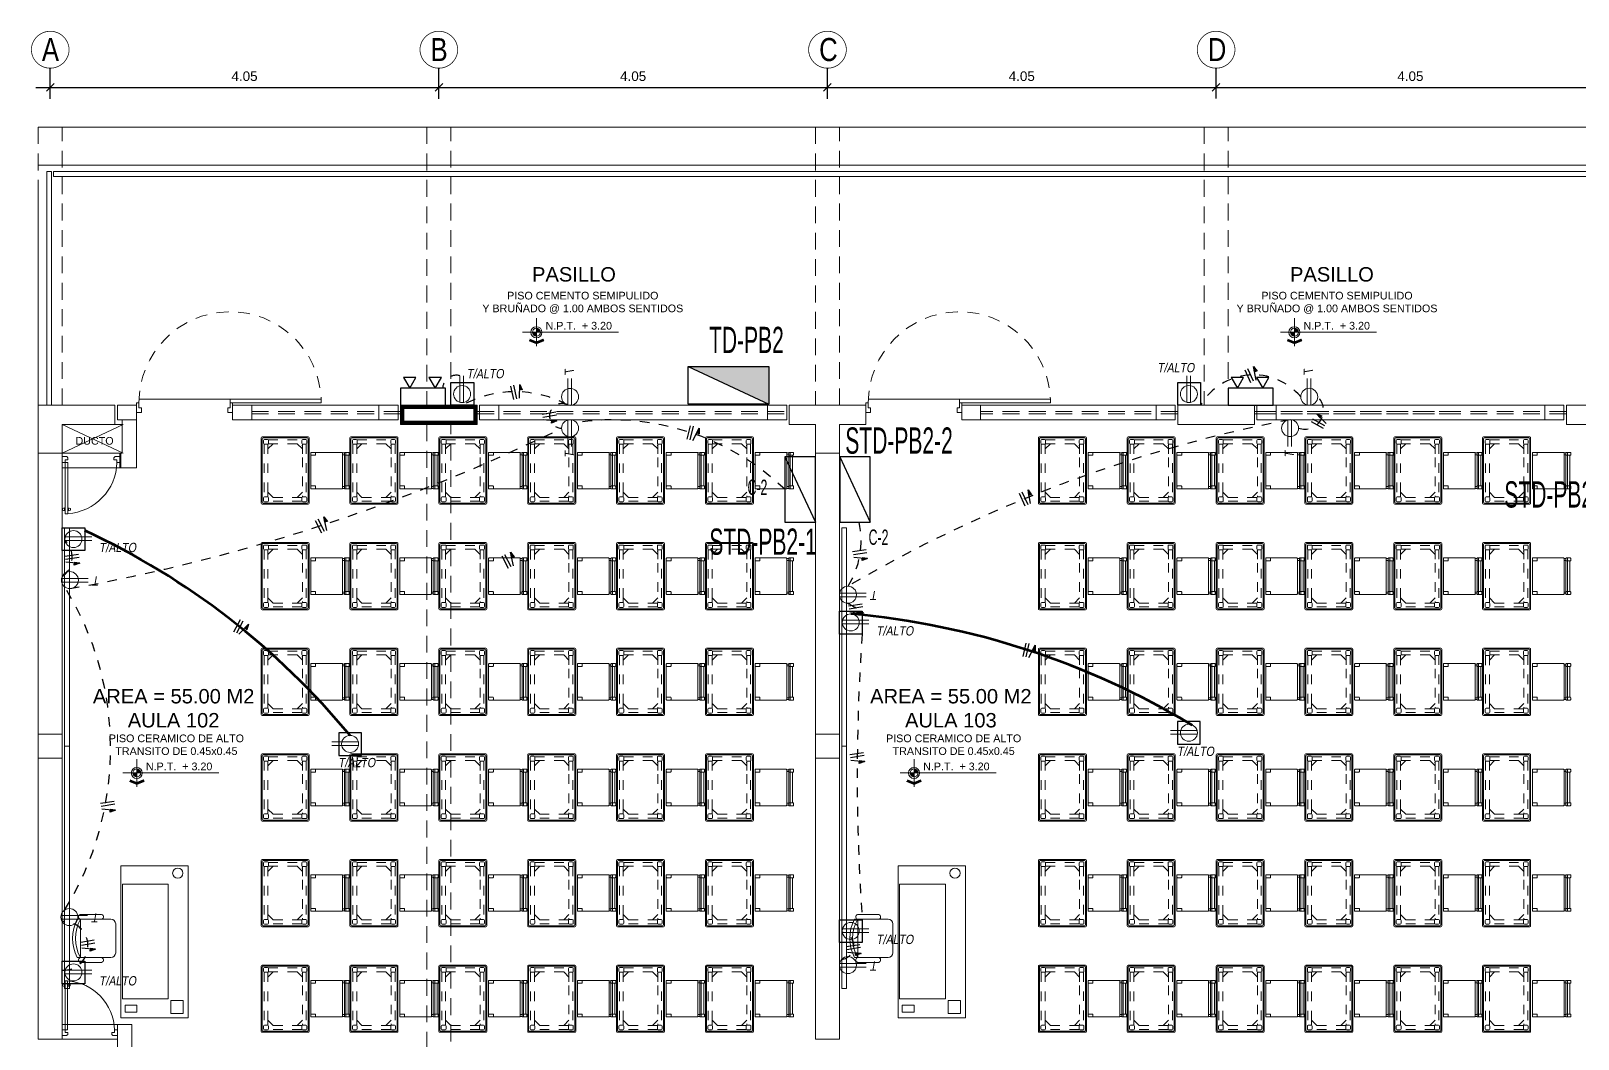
# Model space of a CAD drawing. Header units: millimetres. Extents: x 3354 to 3637, y 1117 to 1358.
# Drawn here: x 3433.68 to 3449.8, y 1125.76 to 1136.26 of the extents above; entities that cross this region are included whole.
import ezdxf

# ---------------------------------------------------------------- set-up
doc = ezdxf.new("R2010")
doc.units = ezdxf.units.MM
for name, pattern in [('ACAD_ISO03W100', [30, 12, -18]), ('ACAD_ISO07W100', [3, 0, -3]), ('DASHED', [0.75, 0.5, -0.25]), ('DASHED2', [0.375, 0.25, -0.125]), ('TRAZOS2', [0.225, 0.15, -0.075])]:
    doc.linetypes.add(name, pattern=pattern)
for name, color, linetype, lineweight in [('cables', 152, 'Continuous', 60), ('CASCO', 252, 'Continuous', 9), ('INST. TOMAC.', 3, 'DASHED', 30), ('MUEBLES ACTUAL', 35, 'Continuous', 5), ('TABLERO', 122, 'Continuous', 25)]:
    doc.layers.add(name, color=color, linetype=linetype, lineweight=lineweight)
doc.layers.add('Efec-muebles', color=7, linetype='Continuous', lineweight=13, true_color=0x85826f)
doc.layers.add('N° cond', color=141, linetype='Continuous')
doc.styles.add('1', font='arial.ttf')
doc.styles.add('2-SIETE', font='ARIALN.TTF', dxfattribs={"height": 0.07})
doc.styles.add('BYE', font='ARIALN.TTF', dxfattribs={"oblique": 10, "height": 2})
doc.styles.get("Standard").update_dxf_attribs({"font": 'arial.ttf'})
doc.styles.add('style1', font='arial.ttf')
doc.styles.add('style2', font='arial.ttf')
doc.dimstyles.new('Esc  1  50', dxfattribs={"dimtxt": 0.1, "dimasz": 0.08, "dimexe": 0.2, "dimexo": 0.15, "dimgap": 0.065, "dimtad": 1, "dimzin": 4, "dimdsep": 46, "dimtxsty": 'Standard', "dimblk": 'OBLIQUE', "dimcen": 0.12, "dimdle": 0.15, "dimadec": 0, "dimazin": 0, "dimtfac": 1, "dimtix": 1, "dimtmove": 0, "dimatfit": 3, "dimldrblk": 'OBLIQUE', "dimfxl": 1, "dimarcsym": 0})

# ---------------------------------------------------------------- blocks, each defined once
blk = doc.blocks.new('_Oblique')
at = {"color": 0, "linetype": 'ByBlock', "lineweight": -2}
blk.add_line((-0.5, -0.5), (0.5, 0.5), dxfattribs=at)
blk = doc.blocks.new('*D93')
at = {"layer": 'CASCO', "color": 0, "lineweight": -2, "transparency": 16777216}
for p, q in [((3433.876, 1135.554), (3433.876, 1135.873)), ((3437.926, 1135.554), (3437.926, 1135.873)), ((3433.726, 1135.673), (3438.076, 1135.673))]:
    blk.add_line(p, q, dxfattribs=at)
at = {"layer": 'Defpoints', "color": 0, "transparency": 16777216}
for p in [(3437.926, 1135.673), (3433.876, 1135.404), (3437.926, 1135.404)]:
    blk.add_point(p, dxfattribs=at)
at = {"layer": 'CASCO', "color": 0, "lineweight": -2, "transparency": 16777216, "xscale": 0.08, "yscale": 0.08, "zscale": 0.08, "rotation": 180}
blk.add_blockref('_Oblique', (3433.876, 1135.673), dxfattribs=at)
at = {"layer": 'CASCO', "color": 0, "lineweight": -2, "transparency": 16777216, "xscale": 0.08, "yscale": 0.08, "zscale": 0.08}
blk.add_blockref('_Oblique', (3437.926, 1135.673), dxfattribs=at)
at = {"layer": 'CASCO', "color": 0, "transparency": 16777216, "insert": (3435.901, 1135.789), "char_height": 0.1, "attachment_point": 5}
blk.add_mtext('4.05', dxfattribs=at)
blk = doc.blocks.new('*D94')
at = {"layer": 'CASCO', "color": 0, "lineweight": -2, "transparency": 16777216}
for p, q in [((3437.926, 1135.554), (3437.926, 1135.873)), ((3441.976, 1135.554), (3441.976, 1135.873)), ((3437.776, 1135.673), (3442.126, 1135.673))]:
    blk.add_line(p, q, dxfattribs=at)
at = {"layer": 'Defpoints', "color": 0, "transparency": 16777216}
for p in [(3441.976, 1135.673), (3437.926, 1135.404), (3441.976, 1135.404)]:
    blk.add_point(p, dxfattribs=at)
at = {"layer": 'CASCO', "color": 0, "lineweight": -2, "transparency": 16777216, "xscale": 0.08, "yscale": 0.08, "zscale": 0.08, "rotation": 180}
blk.add_blockref('_Oblique', (3437.926, 1135.673), dxfattribs=at)
at = {"layer": 'CASCO', "color": 0, "lineweight": -2, "transparency": 16777216, "xscale": 0.08, "yscale": 0.08, "zscale": 0.08}
blk.add_blockref('_Oblique', (3441.976, 1135.673), dxfattribs=at)
at = {"layer": 'CASCO', "color": 0, "transparency": 16777216, "insert": (3439.951, 1135.789), "char_height": 0.1, "attachment_point": 5}
blk.add_mtext('4.05', dxfattribs=at)
blk = doc.blocks.new('*D95')
at = {"layer": 'CASCO', "color": 0, "lineweight": -2, "transparency": 16777216}
for p, q in [((3441.976, 1135.554), (3441.976, 1135.873)), ((3446.026, 1135.558), (3446.026, 1135.873)), ((3441.826, 1135.673), (3446.176, 1135.673))]:
    blk.add_line(p, q, dxfattribs=at)
at = {"layer": 'Defpoints', "color": 0, "transparency": 16777216}
for p in [(3446.026, 1135.673), (3441.976, 1135.404), (3446.026, 1135.408)]:
    blk.add_point(p, dxfattribs=at)
at = {"layer": 'CASCO', "color": 0, "lineweight": -2, "transparency": 16777216, "xscale": 0.08, "yscale": 0.08, "zscale": 0.08, "rotation": 180}
blk.add_blockref('_Oblique', (3441.976, 1135.673), dxfattribs=at)
at = {"layer": 'CASCO', "color": 0, "lineweight": -2, "transparency": 16777216, "xscale": 0.08, "yscale": 0.08, "zscale": 0.08}
blk.add_blockref('_Oblique', (3446.026, 1135.673), dxfattribs=at)
at = {"layer": 'CASCO', "color": 0, "transparency": 16777216, "insert": (3444.001, 1135.789), "char_height": 0.1, "attachment_point": 5}
blk.add_mtext('4.05', dxfattribs=at)
blk = doc.blocks.new('*D96')
at = {"layer": 'CASCO', "color": 0, "lineweight": -2, "transparency": 16777216}
for p, q in [((3446.026, 1135.558), (3446.026, 1135.873)), ((3450.076, 1135.554), (3450.076, 1135.873)), ((3445.876, 1135.673), (3450.226, 1135.673))]:
    blk.add_line(p, q, dxfattribs=at)
at = {"layer": 'Defpoints', "color": 0, "transparency": 16777216}
for p in [(3450.076, 1135.673), (3446.026, 1135.408), (3450.076, 1135.404)]:
    blk.add_point(p, dxfattribs=at)
at = {"layer": 'CASCO', "color": 0, "lineweight": -2, "transparency": 16777216, "xscale": 0.08, "yscale": 0.08, "zscale": 0.08, "rotation": 180}
blk.add_blockref('_Oblique', (3446.026, 1135.673), dxfattribs=at)
at = {"layer": 'CASCO', "color": 0, "lineweight": -2, "transparency": 16777216, "xscale": 0.08, "yscale": 0.08, "zscale": 0.08}
blk.add_blockref('_Oblique', (3450.076, 1135.673), dxfattribs=at)
at = {"layer": 'CASCO', "color": 0, "transparency": 16777216, "insert": (3448.051, 1135.789), "char_height": 0.1, "attachment_point": 5}
blk.add_mtext('4.05', dxfattribs=at)
blk = doc.blocks.new('cgytutytry')
at = {"layer": 'CASCO'}
for p, q in [((-4.482, 891.175), (-4.487, 891.175)), ((-4.487, 891.175), (-4.487, 891.1)), ((-4.487, 891.1), (-4.487, 891.175)), ((-4.487, 891.175), (-4.482, 891.175)), ((-4.467, 891.08), (-4.487, 891.1)), ((-4.467, 891.08), (-4.487, 891.1)), ((-4.482, 891.18), (-4.482, 891.175)), ((-4.391, 891.18), (-4.482, 891.18)), ((-4.482, 891.175), (-4.482, 891.18)), ((-4.432, 891.08), (-4.467, 891.08)), ((-4.432, 891.08), (-4.467, 891.08)), ((-4.386, 891.126), (-4.432, 891.126)), ((-4.432, 891.126), (-4.432, 891.08)), ((-4.391, 891.18), (-4.391, 891.175)), ((-4.391, 891.18), (-4.391, 891.175)), ((-4.386, 891.175), (-4.391, 891.175)), ((-4.391, 891.175), (-4.386, 891.175)), ((-4.386, 891.175), (-4.386, 891.126)), ((-4.386, 891.175), (-4.386, 891.126)), ((-4.386, 891.085), (-4.386, 891.126)), ((-4.386, 891.126), (-3.497, 891.126)), ((-3.497, 891.085), (-4.386, 891.085)), ((-3.598, 891.132), (-3.598, 891.14)), ((-3.598, 891.14), (-3.594, 891.14)), ((-3.55, 891.132), (-3.598, 891.132)), ((-3.598, 891.075), (-3.598, 891.08)), ((-3.598, 891.08), (-3.55, 891.08)), ((-3.594, 891.075), (-3.598, 891.075)), ((-3.594, 891.155), (-3.589, 891.175)), ((-3.594, 891.14), (-3.594, 891.155)), ((-3.594, 891.057), (-3.594, 891.075)), ((-3.589, 891.175), (-3.559, 891.175)), ((-3.559, 891.175), (-3.554, 891.155)), ((-3.554, 891.155), (-3.554, 891.137)), ((-3.554, 891.137), (-3.55, 891.137)), ((-3.55, 891.075), (-3.554, 891.075)), ((-3.554, 891.075), (-3.554, 891.057)), ((-3.55, 891.137), (-3.55, 891.132)), ((-3.55, 891.08), (-3.55, 891.075)), ((-3.497, 891.126), (-3.497, 891.085)), ((-3.589, 891.037), (-3.594, 891.057)), ((-3.559, 891.037), (-3.589, 891.037)), ((-3.554, 891.057), (-3.559, 891.037)), ((-4.467, 890.281), (-4.487, 890.261)), ((-4.487, 890.261), (-4.467, 890.281)), ((-4.467, 890.281), (-4.433, 890.281)), ((-4.467, 890.281), (-4.433, 890.281)), ((-4.433, 890.281), (-4.433, 890.231)), ((-4.487, 890.261), (-4.487, 890.185)), ((-4.487, 890.185), (-4.487, 890.261)), ((-4.487, 890.185), (-4.482, 890.185)), ((-4.482, 890.185), (-4.487, 890.185)), ((-4.482, 890.185), (-4.482, 890.18)), ((-4.482, 890.18), (-4.482, 890.185)), ((-4.482, 890.18), (-4.391, 890.18)), ((-4.433, 890.231), (-4.386, 890.231)), ((-4.391, 890.185), (-4.386, 890.185)), ((-4.391, 890.185), (-4.391, 890.18)), ((-4.386, 890.185), (-4.391, 890.185)), ((-4.391, 890.185), (-4.391, 890.18)), ((-4.386, 890.231), (-4.386, 890.185)), ((-4.386, 890.231), (-4.386, 890.185))]:
    blk.add_line(p, q, dxfattribs=at)
for points in [[(-4.432, 891.08), (-4.432, 891.126), (-4.386, 891.126)], [(-4.386, 890.231), (-4.433, 890.231), (-4.433, 890.281)]]:
    blk.add_lwpolyline(points, dxfattribs=at)
for points in [[(-3.497, 891.126), (-3.497, 891.085), (-4.386, 891.085), (-4.386, 891.126)], [(-3.55, 891.132), (-3.55, 891.137), (-3.598, 891.137), (-3.598, 891.132)], [(-3.55, 891.08), (-3.55, 891.075), (-3.598, 891.075), (-3.598, 891.08)], [(-3.554, 891.14), (-3.554, 891.155), (-3.559, 891.175), (-3.589, 891.175), (-3.594, 891.155), (-3.594, 891.14)], [(-3.554, 891.071), (-3.554, 891.057), (-3.559, 891.037), (-3.589, 891.037), (-3.594, 891.057), (-3.594, 891.071)]]:
    blk.add_lwpolyline(points, close=True, dxfattribs=at)
blk.add_arc((-4.408, 891.143), 0.913, 271.3362, 356.359, dxfattribs=at)
blk = doc.blocks.new('dtyrdyt')
at = {"layer": 'CASCO'}
blk.add_hatch(color=256, dxfattribs=at).paths.add_polyline_path([(850.126, 424.839), (850.057, 424.867), (850.049, 424.849), (850.126, 424.818), (850.202, 424.849), (850.194, 424.867)])
h = blk.add_hatch(color=256, dxfattribs=at)
h.paths.add_polyline_path([(850.126, 424.939), (850.167, 424.939, 0.414214), (850.126, 424.98)])
h.paths.add_polyline_path([(850.126, 424.898), (850.126, 424.939), (850.084, 424.939, 0.414214)])
for p, q in [((850.126, 424.939), (850.126, 425.084)), ((849.981, 424.939), (850.981, 424.939)), ((850.126, 424.818), (850.049, 424.849)), ((850.126, 424.839), (850.057, 424.867)), ((850.126, 424.939), (850.126, 424.795)), ((850.126, 424.839), (850.194, 424.867)), ((850.126, 424.818), (850.202, 424.849)), ((850.202, 424.849), (850.194, 424.867))]:
    blk.add_line(p, q, dxfattribs=at)
for radius in [0.0578, 0.0413]:
    blk.add_circle((850.126, 424.939), radius, dxfattribs=at)
blk = doc.blocks.new('THT')
for p, q in [((-1.074, 0.413), (-1.014, 0.413)), ((-1.074, 0.293), (-1.074, 0.413)), ((-1.014, 0.413), (-1.014, 0.353)), ((0.126, 0.413), (0.066, 0.413)), ((0.066, 0.413), (0.066, 0.353)), ((0.126, 0.293), (0.126, 0.413)), ((-1.044, 0.293), (-1.074, 0.293)), ((-1.044, 0.353), (-1.044, 0.293)), ((-1.014, 0.353), (-1.044, 0.353)), ((0.096, 0.245), (-1.044, 0.245)), ((0.066, 0.353), (0.096, 0.353)), ((0.096, 0.353), (0.096, 0.293)), ((0.096, 0.293), (0.126, 0.293)), ((0.096, 0.293), (0.096, 0.245)), ((1.236, 0.293), (0.096, 0.293)), ((0.096, 0.245), (1.236, 0.245)), ((1.236, 0.245), (1.236, 0.293))]:
    blk.add_line(p, q)
at = {"linetype": 'TRAZOS2'}
blk.add_arc((0.096, 0.293), 1.14, 180, 357.5868, dxfattribs=at)
blk = doc.blocks.new('silla 01')
at = {"layer": 'Efec-muebles'}
for p, q in [((3688.626, 1240.013), (3688.626, 1240.228)), ((3688.676, 1239.913), (3688.676, 1240.263)), ((3688.676, 1240.228), (3689.076, 1240.228)), ((3689.076, 1240.263), (3689.076, 1239.913)), ((3689.126, 1240.013), (3689.126, 1240.228)), ((3688.676, 1239.913), (3688.676, 1240.013)), ((3689.026, 1239.863), (3688.726, 1239.863))]:
    blk.add_line(p, q, dxfattribs=at)
for centre, radius, start, end in [((3688.652, 1240.225), 0.0256, 16.274, 186.9691), ((3688.876, 1239.889), 0.424, 61.8371, 118.1629), ((3688.876, 1239.889), 0.394, 59.4733, 120.5267), ((3689.101, 1240.225), 0.0256, 353.0309, 163.726), ((3688.652, 1240.016), 0.0256, 173.0309, 343.726), ((3688.726, 1239.913), 0.05, 180, 270), ((3689.026, 1239.913), 0.05, 270, 0), ((3689.101, 1240.016), 0.0256, 196.274, 6.9691)]:
    blk.add_arc(centre, radius, start, end, dxfattribs=at)
blk = doc.blocks.new('messsa')
at = {"layer": 'Efec-muebles'}
for p, q in [((3688.12, 1239.808), (3689.705, 1239.808)), ((3688.12, 1239.108), (3688.12, 1239.808)), ((3689.705, 1239.808), (3689.705, 1239.108)), ((3689.705, 1239.108), (3688.12, 1239.108))]:
    blk.add_line(p, q, dxfattribs=at)
for points in [[(3688.311, 1239.316), (3688.311, 1239.793), (3689.504, 1239.793), (3689.504, 1239.316)], [(3689.57, 1239.643), (3689.57, 1239.765), (3689.644, 1239.765), (3689.644, 1239.643)], [(3689.523, 1239.16), (3689.523, 1239.288), (3689.657, 1239.288), (3689.657, 1239.16)]]:
    blk.add_lwpolyline(points, close=True, dxfattribs=at)
blk.add_circle((3688.196, 1239.216), 0.053, dxfattribs=at)
blk = doc.blocks.new('SDGFDG DF')
at = {"layer": 'Efec-muebles', "lineweight": 18}
for p, q in [((1023.934, 2860.289), (1023.934, 2859.609)), ((1023.944, 2860.299), (1024.424, 2860.299)), ((1023.944, 2860.279), (1023.944, 2859.619)), ((1023.954, 2860.289), (1024.414, 2860.289)), ((1023.959, 2860.264), (1023.959, 2860.234)), ((1023.969, 2860.274), (1023.999, 2860.274)), ((1024.009, 2860.264), (1024.009, 2860.234)), ((1024.359, 2860.264), (1024.359, 2860.234)), ((1024.369, 2860.274), (1024.399, 2860.274)), ((1024.409, 2860.264), (1024.409, 2860.234)), ((1024.424, 2860.279), (1024.424, 2859.619)), ((1024.434, 2860.289), (1024.434, 2859.609)), ((1023.969, 2860.224), (1023.999, 2860.224)), ((1024.369, 2860.224), (1024.399, 2860.224)), ((1024.414, 2859.609), (1023.954, 2859.609)), ((1023.959, 2859.664), (1023.959, 2859.634)), ((1023.999, 2859.674), (1023.969, 2859.674)), ((1023.999, 2859.624), (1023.969, 2859.624)), ((1024.009, 2859.664), (1024.009, 2859.634)), ((1024.359, 2859.664), (1024.359, 2859.634)), ((1024.399, 2859.674), (1024.369, 2859.674)), ((1024.399, 2859.624), (1024.369, 2859.624)), ((1024.409, 2859.664), (1024.409, 2859.634)), ((1024.424, 2859.599), (1023.944, 2859.599))]:
    blk.add_line(p, q, dxfattribs=at)
at = {"layer": 'Efec-muebles', "linetype": 'ACAD_ISO03W100', "lineweight": 18, "ltscale": 0.00105}
for p, q in [((1024.009, 2860.269), (1024.36, 2860.269)), ((1023.964, 2860.224), (1023.964, 2859.674)), ((1024.059, 2860.229), (1024.004, 2860.174)), ((1024.004, 2860.224), (1024.004, 2859.674)), ((1024.004, 2860.224), (1024.004, 2860.174)), ((1024.009, 2860.229), (1024.36, 2860.229)), ((1024.009, 2860.229), (1024.059, 2860.229)), ((1024.309, 2860.229), (1024.364, 2860.174)), ((1024.364, 2860.225), (1024.364, 2860.111)), ((1024.364, 2860.086), (1024.364, 2859.674)), ((1024.404, 2860.225), (1024.404, 2859.674)), ((1024.059, 2859.669), (1024.004, 2859.724)), ((1024.004, 2859.674), (1024.004, 2859.724)), ((1024.359, 2859.669), (1024.009, 2859.669)), ((1024.359, 2859.629), (1024.009, 2859.629)), ((1024.309, 2859.669), (1024.364, 2859.724))]:
    blk.add_line(p, q, dxfattribs=at)
at = {"layer": 'Efec-muebles', "lineweight": 18, "ltscale": 0.5}
for p, q in [((1024.452, 2860.134), (1024.452, 2859.764)), ((1024.777, 2860.139), (1024.457, 2860.139)), ((1024.497, 2860.109), (1024.457, 2860.109)), ((1024.502, 2860.139), (1024.502, 2860.114)), ((1024.782, 2859.764), (1024.782, 2860.134)), ((1024.802, 2860.134), (1024.782, 2860.134)), ((1024.802, 2860.114), (1024.782, 2860.114)), ((1024.802, 2859.764), (1024.802, 2860.134)), ((1024.847, 2860.139), (1024.807, 2860.139)), ((1024.847, 2860.109), (1024.807, 2860.109)), ((1024.817, 2859.759), (1024.817, 2860.139)), ((1024.842, 2859.789), (1024.842, 2860.109)), ((1024.852, 2860.114), (1024.852, 2860.134)), ((1024.457, 2859.789), (1024.497, 2859.789)), ((1024.502, 2859.784), (1024.502, 2859.764)), ((1024.782, 2859.784), (1024.802, 2859.784)), ((1024.782, 2859.764), (1024.802, 2859.764)), ((1024.807, 2859.789), (1024.847, 2859.789)), ((1024.852, 2859.764), (1024.852, 2859.784)), ((1024.457, 2859.759), (1024.777, 2859.759)), ((1024.807, 2859.759), (1024.847, 2859.759))]:
    blk.add_line(p, q, dxfattribs=at)
at = {"layer": 'Efec-muebles', "lineweight": 18}
for centre, start, end in [((1023.944, 2860.289), 90, 180), ((1023.954, 2860.279), 90, 180), ((1023.969, 2860.264), 90, 180), ((1023.999, 2860.264), 0, 90), ((1024.369, 2860.264), 90, 180), ((1024.399, 2860.264), 0, 90), ((1024.414, 2860.279), 0, 90), ((1024.424, 2860.289), 0, 90), ((1023.969, 2860.234), 180, 270), ((1023.999, 2860.234), 270, 0), ((1024.369, 2860.234), 180, 270), ((1024.399, 2860.234), 270, 0), ((1023.944, 2859.609), 180, 270), ((1023.954, 2859.619), 180, 270), ((1023.969, 2859.664), 90, 180), ((1023.969, 2859.634), 180, 270), ((1023.999, 2859.664), 360, 90), ((1023.999, 2859.634), 270, 0), ((1024.369, 2859.664), 90, 180), ((1024.369, 2859.634), 180, 270), ((1024.399, 2859.664), 360, 90), ((1024.399, 2859.634), 270, 0), ((1024.414, 2859.619), 270, 0), ((1024.424, 2859.609), 270, 0)]:
    blk.add_arc(centre, 0.01, start, end, dxfattribs=at)
at = {"layer": 'Efec-muebles', "lineweight": 18, "ltscale": 0.5}
for centre, start, end in [((1024.457, 2860.134), 90, 180), ((1024.457, 2860.114), 180, 270), ((1024.497, 2860.114), 270, 0), ((1024.777, 2860.134), 0, 90), ((1024.807, 2860.134), 90, 180), ((1024.807, 2860.114), 180, 270), ((1024.847, 2860.134), 0, 90), ((1024.847, 2860.114), 270, 0), ((1024.457, 2859.784), 90, 180), ((1024.457, 2859.764), 180, 270), ((1024.497, 2859.784), 0, 90), ((1024.497, 2859.764), 270, 0), ((1024.777, 2859.764), 270, 0), ((1024.807, 2859.784), 90, 180), ((1024.807, 2859.764), 180, 270), ((1024.847, 2859.784), 0, 90), ((1024.847, 2859.764), 270, 0)]:
    blk.add_arc(centre, 0.005, start, end, dxfattribs=at)
at = {"layer": 'MUEBLES ACTUAL', "linetype": 'ACAD_ISO07W100', "lineweight": 5, "ltscale": 0.002}
for p, q in [((1024.349, 2860.194), (1024.344, 2860.194)), ((1024.361, 2860.209), (1024.357, 2860.209))]:
    blk.add_line(p, q, dxfattribs=at)
blk = doc.blocks.new('TABLERO ELECTRICO')
at = {"layer": 'TABLERO'}
blk.add_hatch(color=256, dxfattribs=at).paths.add_polyline_path([(138.888, 62.418), (138.888, 61.688), (139.228, 62.418)])
blk.add_line((138.888, 61.688), (139.228, 62.418), dxfattribs=at)
blk.add_lwpolyline([(139.228, 62.418), (139.228, 61.688), (138.888, 61.688), (138.888, 62.418)], close=True, dxfattribs=at)
blk = doc.blocks.new('D')
at = {"layer": 'TABLERO'}
blk.add_line((3390.514, 1173.454), (3390.831, 1172.773), dxfattribs=at)
blk.add_lwpolyline([(3390.514, 1173.454), (3390.514, 1172.773), (3390.831, 1172.773), (3390.831, 1173.454)], close=True, dxfattribs=at)
blk = doc.blocks.new('T')
at = {"color": 4, "linetype": 'Continuous', "lineweight": 20, "ltscale": 0.1}
for p, q in [((-49.222, 238.573), (-49.433, 238.573)), ((-49.222, 238.544), (-49.433, 238.544))]:
    blk.add_line(p, q, dxfattribs=at)
blk.add_circle((-49.289, 238.556), 0.0671, dxfattribs=at)
blk = doc.blocks.new('tc')
at = {"layer": 'cables', "xscale": 1.320000000000436, "yscale": 1.320000000000436, "zscale": 1.320000000000436}
blk.add_blockref('T', (3434.581, 833.171), dxfattribs=at)
at = {"style": 'BYE', "oblique": 10}
blk.add_text('T', height=0.0964, dxfattribs=at).set_placement((3369.209, 1148.025))

msp = doc.modelspace()

# ---------------------------------------------------------------- hatches: boundary and pattern name
at = {"layer": 'N° cond'}
for points in [[(3446.417, 1132.766), (3446.426, 1132.712), (3446.453, 1132.716)], [(3438.771, 1132.58), (3438.769, 1132.525), (3438.796, 1132.524)], [(3439.157, 1132.199), (3439.103, 1132.204), (3439.1, 1132.177)], [(3447.071, 1132.272), (3447.11, 1132.234), (3447.129, 1132.253)], [(3440.64, 1132.124), (3440.614, 1132.076), (3440.638, 1132.063)], [(3444.066, 1131.48), (3444.076, 1131.426), (3444.102, 1131.431)], [(3436.728, 1131.2), (3436.739, 1131.147), (3436.766, 1131.152)], [(3434.183, 1130.718), (3434.128, 1130.724), (3434.125, 1130.697)], [(3438.674, 1130.831), (3438.685, 1130.777), (3438.711, 1130.783)], [(3442.393, 1130.766), (3442.339, 1130.772), (3442.336, 1130.745)], [(3435.941, 1130.084), (3435.904, 1130.044), (3435.924, 1130.025)], [(3442.35, 1130.201), (3442.295, 1130.206), (3442.293, 1130.179)], [(3444.14, 1129.864), (3444.115, 1129.815), (3444.139, 1129.803)], [(3442.364, 1128.653), (3442.309, 1128.658), (3442.307, 1128.631)], [(3434.556, 1128.146), (3434.501, 1128.151), (3434.499, 1128.124)], [(3434.349, 1126.699), (3434.294, 1126.704), (3434.291, 1126.677)], [(3442.326, 1126.653), (3442.271, 1126.659), (3442.269, 1126.632)]]:
    msp.add_hatch(color=3, dxfattribs=at).paths.add_polyline_path(points)

# ---------------------------------------------------------------- linework, layer by layer
at = {"color": 2, "lineweight": 25}
for points in [[(3437.623, 1132.541), (3437.687, 1132.652), (3437.558, 1132.652)], [(3437.888, 1132.541), (3437.952, 1132.652), (3437.823, 1132.652)], [(3446.248, 1132.541), (3446.312, 1132.652), (3446.183, 1132.652)], [(3446.513, 1132.541), (3446.577, 1132.652), (3446.448, 1132.652)], [(3437.995, 1132.541), (3437.526, 1132.541), (3437.526, 1132.362), (3437.995, 1132.362)], [(3446.62, 1132.541), (3446.151, 1132.541), (3446.151, 1132.362), (3446.62, 1132.362)]]:
    msp.add_lwpolyline(points, close=True, dxfattribs=at)
for points in [[(3438.051, 1132.362), (3438.051, 1132.598), (3438.289, 1132.598), (3438.289, 1132.362)], [(3445.626, 1132.362), (3445.626, 1132.598), (3445.864, 1132.598), (3445.864, 1132.362)], [(3434.001, 1131.087), (3434.238, 1131.087), (3434.238, 1130.849), (3434.001, 1130.849)], [(3442.101, 1130.218), (3442.338, 1130.218), (3442.338, 1129.98), (3442.101, 1129.98)], [(3437.119, 1128.952), (3436.882, 1128.952), (3436.882, 1128.714), (3437.119, 1128.714)], [(3445.86, 1129.069), (3445.624, 1129.069), (3445.624, 1128.831), (3445.86, 1128.831)], [(3442.101, 1127.004), (3442.338, 1127.004), (3442.338, 1126.767), (3442.101, 1126.767)], [(3434.001, 1126.574), (3434.238, 1126.574), (3434.238, 1126.336), (3434.001, 1126.336)]]:
    msp.add_lwpolyline(points, close=True)
at = {"layer": 'cables'}
for centre, radius, start, end in [((3430.893, 1123.874), 7.924, 39.5777, 65.0369), ((3441.483, 1121.892), 8.33, 58.9866, 84.9344)]:
    msp.add_arc(centre, radius, start, end, dxfattribs=at)
at = {"layer": 'CASCO', "lineweight": 0}
msp.add_line((3433.751, 1134.564), (3433.751, 1132.362), dxfattribs=at)
at = {"layer": 'CASCO', "lineweight": 5}
for p, q in [((3434.001, 1131.862), (3434.636, 1132.162)), ((3434.001, 1132.162), (3434.636, 1131.862)), ((3434.551, 1132.162), (3434.636, 1132.162))]:
    msp.add_line(p, q, dxfattribs=at)
at = {"layer": 'CASCO', "ltscale": 2, "const_width": 0.0076}
for points in [[(3434.073, 1136.07, 0.951688), (3433.679, 1136.07, 1)], [(3438.123, 1136.07, 0.951688), (3437.729, 1136.07, 1)], [(3442.173, 1136.07, 0.951688), (3441.779, 1136.07, 1)], [(3446.223, 1136.07, 0.951688), (3445.829, 1136.07, 1)]]:
    msp.add_lwpolyline(points, format="xyb", close=True, dxfattribs=at)
at = {"layer": 'CASCO', "linetype": 'DASHED2', "ltscale": 0.7}
for points in [[(3433.751, 1135.259), (3433.751, 1132.362), (3434.001, 1132.362), (3434.001, 1135.259)], [(3437.801, 1135.259), (3437.801, 1132.362), (3438.051, 1132.362), (3438.051, 1135.259)], [(3441.851, 1135.259), (3441.851, 1132.362), (3442.101, 1132.362), (3442.101, 1135.259)], [(3445.901, 1135.259), (3445.901, 1132.362), (3446.151, 1132.362), (3446.151, 1135.259)], [(3437.526, 1132.296), (3435.976, 1132.296)], [(3437.526, 1132.273), (3435.976, 1132.273)], [(3438.326, 1132.296), (3441.576, 1132.296)], [(3438.326, 1132.273), (3441.576, 1132.273)], [(3445.626, 1132.296), (3443.572, 1132.296)], [(3445.626, 1132.273), (3443.572, 1132.273)], [(3446.426, 1132.296), (3448.479, 1132.296)], [(3449.676, 1132.296), (3446.426, 1132.296)], [(3446.426, 1132.273), (3448.479, 1132.273)], [(3449.676, 1132.273), (3446.426, 1132.273)]]:
    msp.add_lwpolyline(points, dxfattribs=at)
at = {"layer": 'CASCO', "lineweight": 0, "ltscale": 0.5}
msp.add_lwpolyline([(3433.751, 1135.259), (3433.751, 1135.259), (3458.301, 1135.259), (3458.301, 1134.862)], dxfattribs=at)
at = {"layer": 'CASCO', "lineweight": 0}
msp.add_lwpolyline([(3458.301, 1134.862), (3458.301, 1134.862), (3433.751, 1134.862), (3433.751, 1134.862)], dxfattribs=at)
for points in [[(3433.839, 1132.362), (3433.889, 1132.362), (3433.889, 1134.796), (3433.839, 1134.796)], [(3458.126, 1134.746), (3458.126, 1134.796), (3433.911, 1134.796), (3433.911, 1134.746)]]:
    msp.add_lwpolyline(points, close=True, dxfattribs=at)
at = {"layer": 'CASCO'}
for points in [[(3434.551, 1132.362), (3433.751, 1132.362), (3433.751, 1131.862), (3434.001, 1131.862), (3434.001, 1132.162), (3434.551, 1132.162), (3434.551, 1132.362)], [(3437.526, 1132.362), (3437.526, 1132.162), (3438.326, 1132.162), (3438.326, 1132.362), (3437.526, 1132.362)], [(3445.626, 1132.362), (3445.626, 1132.162), (3446.426, 1132.162), (3446.426, 1132.362), (3445.626, 1132.362)]]:
    msp.add_lwpolyline(points, dxfattribs=at)
for points in [[(3434.776, 1132.362), (3434.576, 1132.362), (3434.576, 1132.212), (3434.776, 1132.212)], [(3435.776, 1132.362), (3435.976, 1132.362), (3435.976, 1132.212), (3435.776, 1132.212)], [(3437.301, 1132.362), (3437.501, 1132.362), (3437.501, 1132.212), (3437.301, 1132.212)], [(3438.551, 1132.362), (3438.351, 1132.362), (3438.351, 1132.212), (3438.551, 1132.212)], [(3441.351, 1132.362), (3441.551, 1132.362), (3441.551, 1132.212), (3441.351, 1132.212)], [(3441.576, 1132.162), (3441.851, 1132.162), (3441.851, 1131.862), (3442.101, 1131.862), (3442.101, 1132.162), (3442.376, 1132.162), (3442.376, 1132.362), (3442.101, 1132.362), (3441.851, 1132.362), (3441.576, 1132.362)], [(3443.376, 1132.362), (3443.572, 1132.362), (3443.572, 1132.212), (3443.376, 1132.212)], [(3445.401, 1132.362), (3445.601, 1132.362), (3445.601, 1132.212), (3445.401, 1132.212)], [(3446.651, 1132.362), (3446.451, 1132.362), (3446.451, 1132.212), (3446.651, 1132.212)], [(3449.451, 1132.362), (3449.651, 1132.362), (3449.651, 1132.212), (3449.451, 1132.212)], [(3449.676, 1132.162), (3449.951, 1132.162), (3449.951, 1131.862), (3450.201, 1131.862), (3450.201, 1132.162), (3450.476, 1132.162), (3450.476, 1132.362), (3450.201, 1132.362), (3449.951, 1132.362), (3449.676, 1132.362)], [(3434.001, 1128.937), (3433.751, 1128.937), (3433.751, 1131.862), (3434.001, 1131.862)], [(3434.026, 1128.812), (3434.026, 1131.087), (3434.076, 1131.087), (3434.076, 1128.812)], [(3442.126, 1128.812), (3442.126, 1131.087), (3442.176, 1131.087), (3442.176, 1128.812)], [(3434.001, 1128.687), (3434.001, 1128.937), (3433.751, 1128.937), (3433.751, 1128.687)], [(3434.026, 1128.812), (3434.026, 1126.287), (3434.076, 1126.287), (3434.076, 1128.812)], [(3442.101, 1128.687), (3442.101, 1128.937), (3441.851, 1128.937), (3441.851, 1128.687)], [(3442.126, 1128.812), (3442.126, 1126.287), (3442.176, 1126.287), (3442.176, 1128.812)], [(3433.751, 1125.762), (3434.001, 1125.762), (3434.001, 1128.687), (3433.751, 1128.687)], [(3441.851, 1128.687), (3442.101, 1128.687), (3442.101, 1125.762), (3441.851, 1125.762)]]:
    msp.add_lwpolyline(points, close=True, dxfattribs=at)
at = {"layer": 'CASCO', "ltscale": 2}
for points in [[(3435.976, 1132.362), (3435.976, 1132.212), (3437.301, 1132.212), (3437.301, 1132.362)], [(3441.351, 1132.362), (3441.351, 1132.212), (3438.551, 1132.212), (3438.551, 1132.362)], [(3443.572, 1132.362), (3443.572, 1132.212), (3445.401, 1132.212), (3445.401, 1132.362)], [(3446.651, 1132.362), (3446.651, 1132.212), (3449.451, 1132.212), (3449.451, 1132.362)], [(3442.101, 1128.937), (3442.101, 1131.862), (3441.851, 1131.862), (3441.851, 1130.912), (3441.851, 1130.912), (3441.851, 1130.762), (3441.851, 1130.762), (3441.851, 1128.937)]]:
    msp.add_lwpolyline(points, close=True, dxfattribs=at)
at = {"layer": 'CASCO', "const_width": 0.04}
msp.add_lwpolyline([(3437.546, 1132.342), (3437.546, 1132.182), (3438.306, 1132.182), (3438.306, 1132.342)], close=True, dxfattribs=at)
at = {"layer": 'CASCO', "ltscale": 2}
for points in [[(3434.776, 1132.212), (3434.776, 1131.712), (3434.601, 1131.712), (3434.601, 1131.862), (3434.626, 1131.862), (3434.626, 1132.212), (3434.776, 1132.212)], [(3434.726, 1125.912), (3434.726, 1124.962), (3434.576, 1124.962), (3434.576, 1125.262), (3434.551, 1125.262), (3434.551, 1125.462), (3434.576, 1125.462), (3434.576, 1125.762), (3434.576, 1125.762), (3434.576, 1125.912), (3434.726, 1125.912), (3434.726, 1125.912)]]:
    msp.add_lwpolyline(points, dxfattribs=at)
at = {"layer": 'CASCO', "linetype": 'DASHED2', "ltscale": 0.7}
msp.add_lwpolyline([(3437.801, 1125.462), (3438.051, 1125.462), (3438.051, 1132.162), (3437.801, 1132.162)], close=True, dxfattribs=at)
at = {"layer": 'CASCO', "lineweight": 5}
for points in [[(3434.611, 1131.712), (3434.001, 1131.712), (3434.001, 1131.862), (3434.611, 1131.862)], [(3434.576, 1125.912), (3434.001, 1125.912), (3434.001, 1125.762), (3434.576, 1125.762)]]:
    msp.add_lwpolyline(points, close=True, dxfattribs=at)
at = {"layer": 'CASCO', "lineweight": 0, "ltscale": 0.5}
msp.add_lwpolyline([(3441.851, 1125.762), (3442.101, 1125.762), (3442.101, 1131.862), (3441.851, 1131.862)], close=True, dxfattribs=at)
at = {"layer": 'INST. TOMAC.', "ltscale": 0.01}
msp.add_arc((3438.108, 1132.532), 0.143, 74.999, 176.3319, dxfattribs=at)
at = {"layer": 'INST. TOMAC.', "color": 7, "ltscale": 0.15}
for centre, radius, start, end in [((3446.417, 1132.037), 0.642, 40.1451, 149.5551), ((3438.723, 1131.352), 1.151, 61.5822, 118.7299), ((3439.209, 1132.252), 0.129, 61.3998, 268.164), ((3446.949, 1132.31), 0.196, 251.3365, 45.9482), ((3439.728, 1129.601), 2.609, 46.2031, 98.1437), ((3449.531, 1117.963), 14.509, 100.859, 120.397), ((3430.63, 1149.735), 19.589, 280.1464, 295.9597), ((3441.436, 1130.95), 0.89, 327.9988, 12.5621), ((3433.862, 1130.779), 0.243, 304.6134, 45.9623), ((3431.312, 1128.789), 3.194, 328.1918, 31.8082), ((3447.045, 1138.772), 9.764, 240.1791, 241.1769), ((3463.73, 1128.492), 21.444, 176.0216, 183.9784), ((3434.015, 1126.733), 0.254, 266.865, 93.135), ((3442.111, 1126.732), 0.141, 276.0243, 82.086)]:
    msp.add_arc(centre, radius, start, end, dxfattribs=at)
at = {"layer": 'N° cond', "color": 0, "ltscale": 0.5}
for p, q in [((3446.389, 1132.597), (3446.329, 1132.727)), ((3446.417, 1132.612), (3446.357, 1132.743)), ((3446.442, 1132.624), (3446.417, 1132.766)), ((3438.708, 1132.421), (3438.677, 1132.561)), ((3438.739, 1132.43), (3438.708, 1132.57)), ((3438.765, 1132.436), (3438.771, 1132.58)), ((3439.002, 1132.271), (3439.144, 1132.294)), ((3439.01, 1132.24), (3439.151, 1132.263)), ((3439.014, 1132.213), (3439.157, 1132.199)), ((3447.146, 1132.119), (3447.022, 1132.19)), ((3447.16, 1132.147), (3447.035, 1132.218)), ((3447.173, 1132.171), (3447.071, 1132.272)), ((3440.514, 1132.009), (3440.547, 1132.148)), ((3440.545, 1132.004), (3440.579, 1132.143)), ((3440.572, 1131.997), (3440.64, 1132.124)), ((3444.038, 1131.312), (3443.978, 1131.442)), ((3444.066, 1131.327), (3444.006, 1131.457)), ((3444.091, 1131.338), (3444.066, 1131.48)), ((3436.757, 1131.059), (3436.728, 1131.2)), ((3436.706, 1131.031), (3436.641, 1131.159)), ((3436.733, 1131.047), (3436.669, 1131.175)), ((3434.028, 1130.79), (3434.169, 1130.813)), ((3434.035, 1130.76), (3434.176, 1130.782)), ((3434.039, 1130.732), (3434.183, 1130.718)), ((3438.652, 1130.661), (3438.587, 1130.789)), ((3438.679, 1130.678), (3438.614, 1130.805)), ((3438.703, 1130.69), (3438.674, 1130.831)), ((3442.238, 1130.838), (3442.38, 1130.861)), ((3442.246, 1130.808), (3442.387, 1130.83)), ((3442.25, 1130.781), (3442.393, 1130.766)), ((3442.195, 1130.273), (3442.336, 1130.296)), ((3442.202, 1130.242), (3442.344, 1130.265)), ((3435.79, 1130.004), (3435.858, 1130.13)), ((3435.819, 1129.991), (3435.887, 1130.118)), ((3435.843, 1129.978), (3435.941, 1130.084)), ((3442.207, 1130.215), (3442.35, 1130.201)), ((3444.016, 1129.747), (3444.047, 1129.886)), ((3444.047, 1129.742), (3444.078, 1129.882)), ((3444.074, 1129.736), (3444.14, 1129.864)), ((3442.209, 1128.725), (3442.35, 1128.747)), ((3442.216, 1128.694), (3442.358, 1128.717)), ((3442.221, 1128.667), (3442.364, 1128.653)), ((3434.401, 1128.218), (3434.542, 1128.24)), ((3434.408, 1128.187), (3434.549, 1128.21)), ((3434.413, 1128.16), (3434.556, 1128.146)), ((3434.194, 1126.771), (3434.335, 1126.794)), ((3434.201, 1126.74), (3434.342, 1126.763)), ((3434.205, 1126.713), (3434.349, 1126.699)), ((3442.171, 1126.725), (3442.312, 1126.748)), ((3442.178, 1126.695), (3442.32, 1126.718)), ((3442.183, 1126.668), (3442.326, 1126.653))]:
    msp.add_line(p, q, dxfattribs=at)
at = {"layer": 'N° cond', "color": 3}
for points in [[(3446.417, 1132.766), (3446.427, 1132.709), (3446.427, 1132.71), (3446.417, 1132.766), (3446.453, 1132.716), (3446.426, 1132.712)], [(3438.771, 1132.58), (3438.769, 1132.523), (3438.769, 1132.524), (3438.771, 1132.58), (3438.796, 1132.524), (3438.769, 1132.525)], [(3439.157, 1132.199), (3439.1, 1132.205), (3439.102, 1132.204), (3439.157, 1132.199), (3439.1, 1132.177), (3439.103, 1132.204)], [(3447.071, 1132.272), (3447.111, 1132.232), (3447.111, 1132.233), (3447.071, 1132.272), (3447.129, 1132.253), (3447.11, 1132.234)], [(3440.64, 1132.124), (3440.613, 1132.073), (3440.614, 1132.074), (3440.64, 1132.124), (3440.638, 1132.063), (3440.614, 1132.076)], [(3444.066, 1131.48), (3444.076, 1131.424), (3444.076, 1131.425), (3444.066, 1131.48), (3444.102, 1131.431), (3444.076, 1131.426)], [(3436.728, 1131.2), (3436.74, 1131.144), (3436.739, 1131.145), (3436.728, 1131.2), (3436.766, 1131.152), (3436.739, 1131.147)], [(3434.183, 1130.718), (3434.125, 1130.724), (3434.127, 1130.724), (3434.183, 1130.718), (3434.125, 1130.697), (3434.128, 1130.724)], [(3438.674, 1130.831), (3438.685, 1130.775), (3438.685, 1130.776), (3438.674, 1130.831), (3438.711, 1130.783), (3438.685, 1130.777)], [(3442.393, 1130.766), (3442.336, 1130.772), (3442.337, 1130.772), (3442.393, 1130.766), (3442.336, 1130.745), (3442.339, 1130.772)], [(3435.941, 1130.084), (3435.902, 1130.042), (3435.903, 1130.043), (3435.941, 1130.084), (3435.924, 1130.025), (3435.904, 1130.044)], [(3442.35, 1130.201), (3442.293, 1130.207), (3442.294, 1130.207), (3442.35, 1130.201), (3442.293, 1130.179), (3442.295, 1130.206)], [(3444.14, 1129.864), (3444.114, 1129.813), (3444.115, 1129.814), (3444.14, 1129.864), (3444.139, 1129.803), (3444.115, 1129.815)], [(3442.364, 1128.653), (3442.307, 1128.658), (3442.308, 1128.658), (3442.364, 1128.653), (3442.307, 1128.631), (3442.309, 1128.658)], [(3434.556, 1128.146), (3434.499, 1128.151), (3434.5, 1128.151), (3434.556, 1128.146), (3434.499, 1128.124), (3434.501, 1128.151)], [(3434.349, 1126.699), (3434.291, 1126.705), (3434.293, 1126.705), (3434.349, 1126.699), (3434.291, 1126.677), (3434.294, 1126.704)], [(3442.326, 1126.653), (3442.269, 1126.659), (3442.27, 1126.659), (3442.326, 1126.653), (3442.269, 1126.632), (3442.271, 1126.659)]]:
    msp.add_lwpolyline(points, dxfattribs=at)

# ---------------------------------------------------------------- block references
at = {"xscale": -1}
for p, rotation in [((4587.358, 4501.969), 90), ((4595.061, 4501.97), 90.00000058593122)]:
    msp.add_blockref('tc', p, dxfattribs=dict(at, rotation=rotation))
for p, rotation in [((4587.358, -2237.396), 89.99999999999999), ((4594.862, -2237.395), 89.99999999999999), ((6803.6, 2278.606), 180), ((6811.709, 2278.454), 180), ((6803.595, 2275.097), 180), ((6811.709, 2274.596), 180)]:
    msp.add_blockref('tc', p, dxfattribs=dict(rotation=rotation))
for p in [(51.019, -41.629), (51.591, -41.629)]:
    msp.add_blockref('D', p)
at = {"layer": 'cables', "xscale": -1.320000000000436, "yscale": 1.320000000000436, "zscale": 1.320000000000436, "rotation": 90}
for p in [(3753.062, 1067.418), (3760.637, 1067.418)]:
    msp.add_blockref('T', p, dxfattribs=at)
at = {"layer": 'cables', "yscale": 1.320000000000436, "zscale": 1.320000000000436}
for p, xscale in [((3369.057, 816.075), -1.320000000000436), ((3377.157, 815.207), -1.320000000000436), ((3510.804, 814.058), 1.320000000000436), ((3502.063, 813.941), 1.320000000000436), ((3377.157, 811.993), -1.320000000000436), ((3369.057, 811.562), -1.320000000000436)]:
    msp.add_blockref('T', p, dxfattribs=dict(at, xscale=xscale))
at = {"layer": 'CASCO', "xscale": -0.833352957778536, "yscale": 0.833352957778536, "zscale": 0.833352957778536, "rotation": 180}
for p in [(3435.671, 1132.631), (3443.271, 1132.631)]:
    msp.add_blockref('THT', p, dxfattribs=at)
at = {"layer": 'CASCO'}
for p in [(2588.817, 708.184), (2596.716, 708.184), (2584.652, 703.594), (2592.752, 703.594)]:
    msp.add_blockref('dtyrdyt', p, dxfattribs=at)
at = {"layer": 'CASCO', "lineweight": 13, "rotation": 90}
for p, xscale, yscale, zscale in [((3968.709, 1129.135), -0.5999999999998181, 0.5999999999998181, 0.5999999999998181), ((3946.429, 1128.378), 0.5749999999988404, 0.5749999999988404, 0.5749999999988404)]:
    msp.add_blockref('cgytutytry', p, dxfattribs=dict(at, xscale=xscale, yscale=yscale, zscale=zscale))
at = {"layer": 'Efec-muebles'}
for p in [(2412.14, -1728.267), (2413.066, -1728.267), (2413.992, -1728.267), (2414.918, -1728.267), (2415.844, -1728.267), (2416.77, -1728.267), (2420.24, -1728.267), (2421.166, -1728.267), (2422.092, -1728.267), (2423.018, -1728.267), (2423.944, -1728.267), (2424.87, -1728.267), (2412.14, -1729.367), (2413.066, -1729.367), (2413.992, -1729.367), (2414.918, -1729.367), (2415.844, -1729.367), (2416.77, -1729.367), (2420.24, -1729.367), (2421.166, -1729.367), (2422.092, -1729.367), (2423.018, -1729.367), (2423.944, -1729.367), (2424.87, -1729.367), (2412.14, -1730.467), (2413.066, -1730.467), (2413.992, -1730.467), (2414.918, -1730.467), (2415.844, -1730.467), (2416.77, -1730.467), (2420.24, -1730.467), (2421.166, -1730.467), (2422.092, -1730.467), (2423.018, -1730.467), (2423.944, -1730.467), (2424.87, -1730.467), (2412.14, -1731.567), (2413.066, -1731.567), (2413.992, -1731.567), (2414.918, -1731.567), (2415.844, -1731.567), (2416.77, -1731.567), (2420.24, -1731.567), (2421.166, -1731.567), (2422.092, -1731.567), (2423.018, -1731.567), (2423.944, -1731.567), (2424.87, -1731.567), (2412.14, -1732.667), (2413.066, -1732.667), (2413.992, -1732.667), (2414.918, -1732.667), (2415.844, -1732.667), (2416.77, -1732.667), (2420.24, -1732.667), (2421.166, -1732.667), (2422.092, -1732.667), (2423.018, -1732.667), (2423.944, -1732.667), (2424.87, -1732.667), (2412.14, -1733.767), (2413.066, -1733.767), (2413.992, -1733.767), (2414.918, -1733.767), (2415.844, -1733.767), (2416.77, -1733.767), (2420.24, -1733.767), (2421.166, -1733.767), (2422.092, -1733.767), (2423.018, -1733.767), (2423.944, -1733.767), (2424.87, -1733.767)]:
    msp.add_blockref('SDGFDG DF', p, dxfattribs=at)
at = {"layer": 'Efec-muebles', "xscale": -1, "rotation": 90}
for name, p in [('messsa', (4674.421, 4815.686)), ('messsa', (4682.521, 4815.686)), ('silla 01', (4674.421, 4815.686)), ('silla 01', (4682.521, 4815.686))]:
    msp.add_blockref(name, p, dxfattribs=at)
at = {"layer": 'TABLERO', "xscale": 1.151306956799999, "yscale": 1.151306956799999, "zscale": 1.151306956799999, "rotation": 270.0000021777747}
msp.add_blockref('TABLERO ELECTRICO', (3369.503, 1292.669), dxfattribs=at)

# ---------------------------------------------------------------- texts
at = {"style": 'BYE', "oblique": 10}
for p in [(3438.215, 1132.644), (3445.413, 1132.706), (3434.384, 1130.833), (3442.484, 1129.965), (3445.618, 1128.71), (3436.876, 1128.593), (3442.484, 1126.751), (3434.384, 1126.32)]:
    msp.add_text('T/ALTO', height=0.0964, dxfattribs=at).set_placement(p)
at = {"layer": 'CASCO', "style": 'style1', "width": 0.8}
for s, p in [('A', (3433.789, 1135.947)), ('B', (3437.839, 1135.947)), ('C', (3441.889, 1135.947)), ('D', (3445.939, 1135.947))]:
    msp.add_text(s, height=0.24, dxfattribs=at).set_placement(p)
at = {"layer": 'CASCO', "style": '1'}
for p in [(3439.038, 1133.151), (3446.937, 1133.151), (3434.873, 1128.561), (3442.973, 1128.561)]:
    msp.add_text('N.P.T.  + 3.20', height=0.08, dxfattribs=at).set_placement(p)
at = {"layer": 'CASCO', "char_height": 0.15, "attachment_point": 5, "style": 'style2'}
for s, insert in [('\\A1;PASILLO', (3439.334, 1133.725)), ('\\A1;PASILLO', (3447.233, 1133.725)), ('\\A1;AREA = 55.00 M2\\PAULA 102', (3435.162, 1129.206)), ('\\A1;AREA = 55.00 M2\\PAULA 103', (3443.262, 1129.206))]:
    msp.add_mtext(s, dxfattribs=dict(at, insert=insert))
at = {"layer": 'CASCO', "lineweight": 5, "char_height": 0.07998, "width": 2.09636, "attachment_point": 8, "style": '1'}
for insert in [(3439.426, 1133.315), (3447.286, 1133.315)]:
    msp.add_mtext('PISO CEMENTO SEMIPULIDO \\PY BRUÑADO @ 1.00 AMBOS SENTIDOS', dxfattribs=dict(at, insert=insert))
at = {"layer": 'CASCO', "width": 2.09636, "style": '1'}
for s, insert, char_height, attachment_point in [('\\A1;DUCTO', (3434.338, 1132.032), 0.08, 2), ('PISO CERAMICO DE ALTO\\PTRANSITO DE 0.45x0.45', (3435.191, 1128.719), 0.07998, 8), ('PISO CERAMICO DE ALTO\\PTRANSITO DE 0.45x0.45', (3443.291, 1128.719), 0.07998, 8)]:
    msp.add_mtext(s, dxfattribs=dict(at, insert=insert, char_height=char_height, attachment_point=attachment_point))
at = {"layer": 'TABLERO', "style": '2-SIETE', "width": 0.7}
for s, height, rotation, p in [('TD-PB2', 0.2733, 0.0173, (3440.742, 1132.906, 0.112)), ('STD-PB2-2', 0.2733, 0.0173, (3442.162, 1131.858, 0.112)), ('C-2', 0.1599, 359.4393, (3441.142, 1131.429, 0.179)), ('STD-PB2-3', 0.2733, 0.0173, (3449.03, 1131.297, 0.112)), ('STD-PB2-1', 0.2733, 0.0173, (3440.745, 1130.805, 0.112)), ('C-2', 0.1599, 359.4328, (3442.404, 1130.909, 0.179))]:
    msp.add_text(s, height=height, rotation=rotation, dxfattribs=at).set_placement(p)

# ---------------------------------------------------------------- dimensions: what is measured, and where the dimension line sits
at = {"layer": 'CASCO'}
for base, p1, p2, picture, middle in [((3437.926, 1135.673), (3433.876, 1135.404), (3437.926, 1135.404), '*D93', (3435.901, 1135.789)), ((3441.976, 1135.673), (3437.926, 1135.404), (3441.976, 1135.404), '*D94', (3439.951, 1135.789)), ((3446.026, 1135.673), (3441.976, 1135.404), (3446.026, 1135.408), '*D95', (3444.001, 1135.789)), ((3450.076, 1135.673), (3446.026, 1135.408), (3450.076, 1135.404), '*D96', (3448.051, 1135.789))]:
    dim = msp.add_linear_dim(base=base, p1=p1, p2=p2, dimstyle='Esc  1  50', dxfattribs=at)
    dim.commit()
    dim.dimension.update_dxf_attribs({"geometry": picture, "text_midpoint": middle})

doc.saveas('drawing.dxf')
